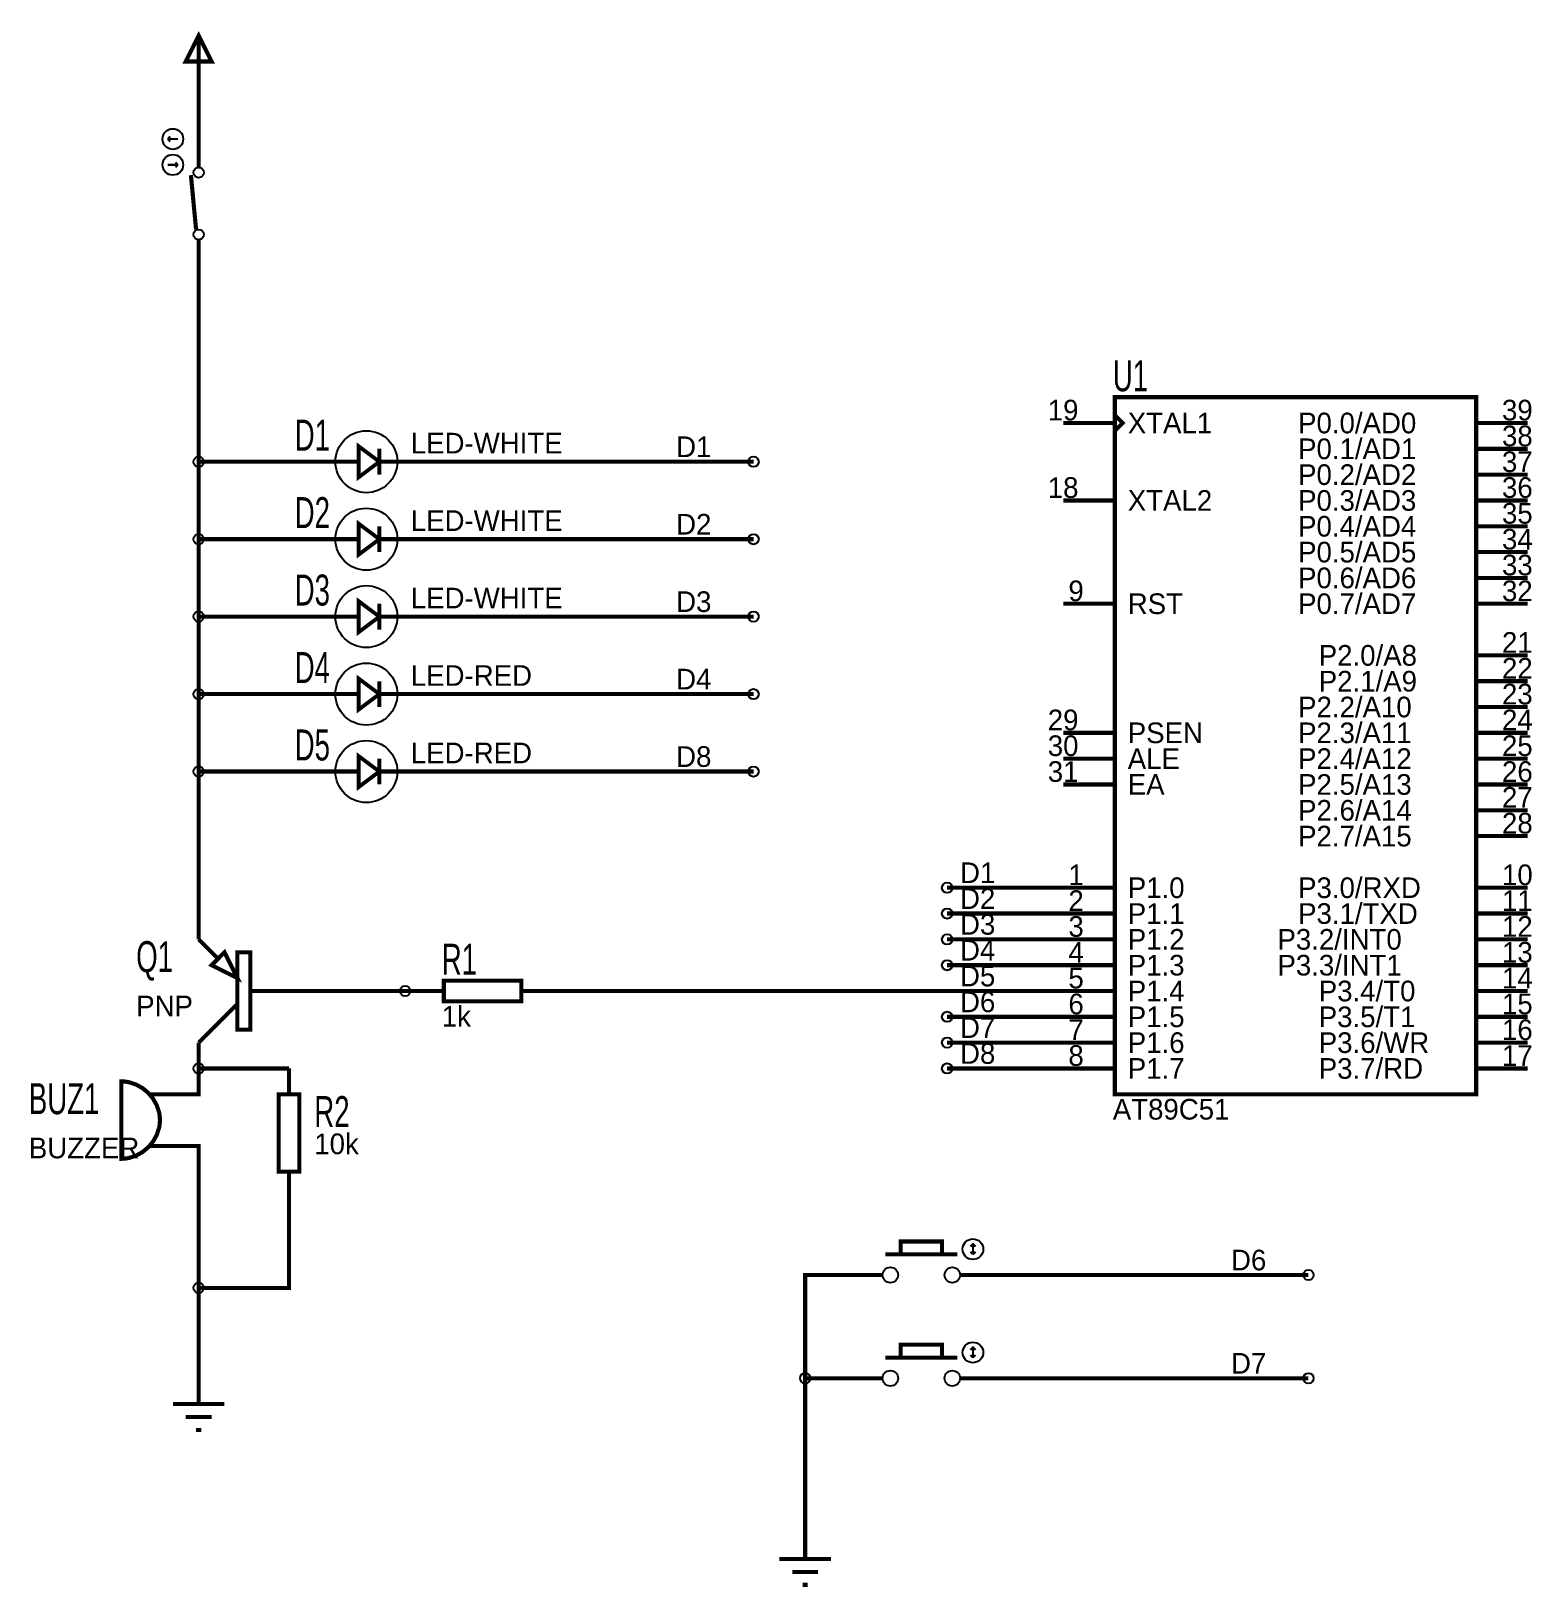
# Model space of a CAD drawing. Header units: inches. Extents: x -2.75 to 3.07, y -3.06 to 2.97.
import ezdxf

# ---------------------------------------------------------------- set-up
doc = ezdxf.new("R2010")
doc.units = ezdxf.units.IN
doc.layers.get('0').update_dxf_attribs({"linetype": 'CONTINUOUS'})

msp = doc.modelspace()

# ---------------------------------------------------------------- linework, layer by layer
for points, const_width in [([(-2.15, 2.85), (-2.1, 2.95), (-2.05, 2.85), (-2.15, 2.85)], 0.016), ([(-2.1, 2.75), (-2.1, 2.95)], 0.016), ([(-2.1, 2.75), (-2.1, 2.55)], 0.016), ([(-2.22, 2.55), (-2.21, 2.56)], 0.008), ([(-2.22, 2.55), (-2.21, 2.54)], 0.008), ([(-2.22, 2.55), (-2.18, 2.55)], 0.008), ([(-2.1, 2.55), (-2.1, 2.45)], 0.016), ([(-2.18, 2.45), (-2.22, 2.45)], 0.008), ([(-2.18, 2.45), (-2.19, 2.46)], 0.008), ([(-2.18, 2.45), (-2.19, 2.44)], 0.008), ([(-2.11, 2.2), (-2.13, 2.41)], 0.016), ([(-2.1, 2.44), (-2.1, 2.45)], 0.016), ([(-2.1, 2.15), (-2.1, 2.16)], 0.016), ([(-2.1, 2.05), (-2.1, 2.15)], 0.016), ([(-2.1, 2.05), (-2.1, 1.3)], 0.016), ([(1.45, -1.15), (2.85, -1.15), (2.85, 1.55), (1.45, 1.55), (1.45, -1.15)], 0.016), ([(1.25, 1.45), (1.45, 1.45)], 0.016), ([(1.45, 1.48), (1.48, 1.45), (1.45, 1.42), (1.45, 1.48)], 0.016), ([(3.05, 1.45), (2.85, 1.45)], 0.016), ([(-1.4, 1.3), (-1.48, 1.24), (-1.48, 1.36), (-1.4, 1.3)], 0.015), ([(-1.4, 1.35), (-1.4, 1.25)], 0.015), ([(3.05, 1.35), (2.85, 1.35)], 0.016), ([(-2.1, 1), (-2.1, 1.3)], 0.016), ([(-1.65, 1.3), (-2.1, 1.3)], 0.016), ([(-1.65, 1.3), (-1.55, 1.3)], 0.016), ([(-1.55, 1.3), (-1.48, 1.3)], 0.016), ([(-1.4, 1.3), (-1.35, 1.3)], 0.016), ([(-1.25, 1.3), (-1.35, 1.3)], 0.016), ([(-1.25, 1.3), (0.05, 1.3)], 0.016), ([(3.05, 1.25), (2.85, 1.25)], 0.016), ([(1.25, 1.15), (1.45, 1.15)], 0.016), ([(3.05, 1.15), (2.85, 1.15)], 0.016), ([(-1.4, 1), (-1.48, 0.94), (-1.48, 1.06), (-1.4, 1)], 0.015), ([(-1.4, 1.05), (-1.4, 0.95)], 0.015), ([(3.05, 1.05), (2.85, 1.05)], 0.016), ([(-1.65, 1), (-2.1, 1)], 0.016), ([(-2.1, 1), (-2.1, 0.7)], 0.016), ([(-1.65, 1), (-1.55, 1)], 0.016), ([(-1.55, 1), (-1.48, 1)], 0.016), ([(-1.4, 1), (-1.35, 1)], 0.016), ([(-1.25, 1), (-1.35, 1)], 0.016), ([(-1.25, 1), (0.05, 1)], 0.016), ([(3.05, 0.95), (2.85, 0.95)], 0.016), ([(3.05, 0.85), (2.85, 0.85)], 0.016), ([(-1.4, 0.7), (-1.48, 0.64), (-1.48, 0.76), (-1.4, 0.7)], 0.015), ([(-1.4, 0.75), (-1.4, 0.65)], 0.015), ([(1.25, 0.75), (1.45, 0.75)], 0.016), ([(3.05, 0.75), (2.85, 0.75)], 0.016), ([(-1.65, 0.7), (-2.1, 0.7)], 0.016), ([(-2.1, 0.7), (-2.1, 0.4)], 0.016), ([(-1.65, 0.7), (-1.55, 0.7)], 0.016), ([(-1.55, 0.7), (-1.48, 0.7)], 0.016), ([(-1.4, 0.7), (-1.35, 0.7)], 0.016), ([(-1.25, 0.7), (-1.35, 0.7)], 0.016), ([(-1.25, 0.7), (0.05, 0.7)], 0.016), ([(3.05, 0.55), (2.85, 0.55)], 0.016), ([(-1.4, 0.4), (-1.48, 0.34), (-1.48, 0.46), (-1.4, 0.4)], 0.015), ([(-1.4, 0.45), (-1.4, 0.35)], 0.015), ([(3.05, 0.45), (2.85, 0.45)], 0.016), ([(-1.65, 0.4), (-2.1, 0.4)], 0.016), ([(-2.1, 0.4), (-2.1, 0.1), (-2.1, -0.45)], 0.016), ([(-1.65, 0.4), (-1.55, 0.4)], 0.016), ([(-1.55, 0.4), (-1.48, 0.4)], 0.016), ([(-1.4, 0.4), (-1.35, 0.4)], 0.016), ([(-1.25, 0.4), (-1.35, 0.4)], 0.016), ([(-1.25, 0.4), (0.05, 0.4)], 0.016), ([(3.05, 0.35), (2.85, 0.35)], 0.016), ([(1.25, 0.25), (1.45, 0.25)], 0.016), ([(3.05, 0.25), (2.85, 0.25)], 0.016), ([(-1.4, 0.1), (-1.48, 0.04), (-1.48, 0.16), (-1.4, 0.1)], 0.015), ([(-1.4, 0.15), (-1.4, 0.05)], 0.015), ([(1.25, 0.15), (1.45, 0.15)], 0.016), ([(3.05, 0.15), (2.85, 0.15)], 0.016), ([(-1.65, 0.1), (-2.1, 0.1)], 0.016), ([(-1.65, 0.1), (-1.55, 0.1)], 0.016), ([(-1.55, 0.1), (-1.48, 0.1)], 0.016), ([(-1.4, 0.1), (-1.35, 0.1)], 0.016), ([(-1.25, 0.1), (-1.35, 0.1)], 0.016), ([(-1.25, 0.1), (0.05, 0.1)], 0.016), ([(1.25, 0.05), (1.45, 0.05)], 0.016), ([(3.05, 0.05), (2.85, 0.05)], 0.016), ([(3.05, -0.05), (2.85, -0.05)], 0.016), ([(3.05, -0.15), (2.85, -0.15)], 0.016), ([(1.25, -0.35), (0.8, -0.35)], 0.016), ([(1.25, -0.35), (1.45, -0.35)], 0.016), ([(3.05, -0.35), (2.85, -0.35)], 0.016), ([(-2.1, -0.45), (-2.1, -0.55)], 0.016), ([(1.25, -0.45), (0.8, -0.45)], 0.016), ([(1.25, -0.45), (1.45, -0.45)], 0.016), ([(3.05, -0.45), (2.85, -0.45)], 0.016), ([(-2.1, -0.55), (-2.03, -0.62)], 0.016), ([(1.25, -0.55), (0.8, -0.55)], 0.016), ([(1.25, -0.55), (1.45, -0.55)], 0.016), ([(3.05, -0.55), (2.85, -0.55)], 0.016), ([(-1.95, -0.7), (-2, -0.6), (-2.05, -0.65), (-1.95, -0.7)], 0.016), ([(-1.95, -0.9), (-1.9, -0.9), (-1.9, -0.6), (-1.95, -0.6), (-1.95, -0.9)], 0.016), ([(1.25, -0.65), (0.8, -0.65)], 0.016), ([(1.25, -0.65), (1.45, -0.65)], 0.016), ([(3.05, -0.65), (2.85, -0.65)], 0.016), ([(-1.15, -0.79), (-0.85, -0.79), (-0.85, -0.71), (-1.15, -0.71), (-1.15, -0.79)], 0.016), ([(-1.9, -0.75), (-1.8, -0.75)], 0.016), ([(-1.7, -0.75), (-1.8, -0.75)], 0.016), ([(-1.25, -0.75), (-1.3, -0.75), (-1.7, -0.75)], 0.016), ([(-1.25, -0.75), (-1.15, -0.75)], 0.016), ([(-0.75, -0.75), (-0.85, -0.75)], 0.016), ([(1.25, -0.75), (-0.75, -0.75)], 0.016), ([(1.25, -0.75), (1.45, -0.75)], 0.016), ([(3.05, -0.75), (2.85, -0.75)], 0.016), ([(-1.95, -0.8), (-2.1, -0.95)], 0.016), ([(1.25, -0.85), (0.8, -0.85)], 0.016), ([(1.25, -0.85), (1.45, -0.85)], 0.016), ([(3.05, -0.85), (2.85, -0.85)], 0.016), ([(-2.1, -1.05), (-2.1, -0.95)], 0.016), ([(1.25, -0.95), (0.8, -0.95)], 0.016), ([(1.25, -0.95), (1.45, -0.95)], 0.016), ([(3.05, -0.95), (2.85, -0.95)], 0.016), ([(-2.15, -1.15), (-2.1, -1.15), (-2.1, -1.05)], 0.016), ([(-2.1, -1.05), (-2.1, -1.05)], 0.016), ([(-1.75, -1.05), (-2.1, -1.05)], 0.016), ([(-1.75, -1.05), (-1.75, -1.15)], 0.016), ([(1.25, -1.05), (0.8, -1.05)], 0.016), ([(1.25, -1.05), (1.45, -1.05)], 0.016), ([(3.05, -1.05), (2.85, -1.05)], 0.016), ([(-2.4, -1.4), (-2.385132, -1.399194), (-2.370586, -1.396836), (-2.342813, -1.387813), (-2.317383, -1.373633), (-2.295, -1.355), (-2.276367, -1.332617), (-2.262187, -1.307187), (-2.253164, -1.279414), (-2.250806, -1.264868), (-2.25, -1.25), (-2.250806, -1.235132), (-2.253164, -1.220586), (-2.262187, -1.192813), (-2.276367, -1.167383), (-2.295, -1.145), (-2.317383, -1.126367), (-2.342813, -1.112187), (-2.370586, -1.103164), (-2.385132, -1.100806), (-2.4, -1.1), (-2.4, -1.4)], 0.016), ([(-2.25, -1.15), (-2.29, -1.15)], 0.016), ([(-2.15, -1.15), (-2.25, -1.15)], 0.016), ([(-1.79, -1.45), (-1.71, -1.45), (-1.71, -1.15), (-1.79, -1.15), (-1.79, -1.45)], 0.016), ([(-2.25, -1.35), (-2.29, -1.35)], 0.016), ([(-2.15, -1.35), (-2.25, -1.35)], 0.016), ([(-2.1, -2.25), (-2.1, -1.9), (-2.1, -1.35), (-2.15, -1.35)], 0.016), ([(-1.75, -1.55), (-1.75, -1.45)], 0.016), ([(-1.75, -1.55), (-1.75, -1.9), (-2.1, -1.9)], 0.016), ([(0.62, -1.77), (0.78, -1.77), (0.78, -1.72), (0.62, -1.72), (0.62, -1.77)], 0.016), ([(0.89, -1.74), (0.9, -1.73), (0.91, -1.74)], 0.008), ([(0.9, -1.77), (0.9, -1.73)], 0.008), ([(0.56, -1.77), (0.84, -1.77)], 0.016), ([(0.9, -1.77), (0.89, -1.76)], 0.008), ([(0.9, -1.77), (0.91, -1.76)], 0.008), ([(0.45, -1.85), (0.25, -1.85), (0.25, -2.25)], 0.016), ([(0.45, -1.85), (0.55, -1.85)], 0.016), ([(0.95, -1.85), (0.85, -1.85)], 0.016), ([(0.95, -1.85), (2.2, -1.85)], 0.016), ([(0.56, -2.17), (0.84, -2.17)], 0.016), ([(0.62, -2.17), (0.78, -2.17), (0.78, -2.12), (0.62, -2.12), (0.62, -2.17)], 0.016), ([(0.89, -2.14), (0.9, -2.13), (0.91, -2.14)], 0.008), ([(0.9, -2.17), (0.89, -2.16)], 0.008), ([(0.9, -2.17), (0.9, -2.13)], 0.008), ([(0.9, -2.17), (0.91, -2.16)], 0.008), ([(-2.1, -2.25), (-2.1, -2.35)], 0.016), ([(0.25, -2.85), (0.25, -2.25)], 0.016), ([(0.45, -2.25), (0.25, -2.25)], 0.016), ([(0.45, -2.25), (0.55, -2.25)], 0.016), ([(0.95, -2.25), (0.85, -2.25)], 0.016), ([(0.95, -2.25), (2.2, -2.25)], 0.016), ([(-2.2, -2.35), (-2, -2.35)], 0.016), ([(-2.15, -2.4), (-2.05, -2.4)], 0.016), ([(-2.11, -2.45), (-2.09, -2.45)], 0.016), ([(0.25, -2.85), (0.25, -2.95)], 0.016), ([(0.15, -2.95), (0.35, -2.95)], 0.016), ([(0.2, -3), (0.3, -3)], 0.016), ([(0.24, -3.05), (0.26, -3.05)], 0.016)]:
    msp.add_lwpolyline(points, dxfattribs=dict(const_width=const_width))
for centre, radius in [((-2.2, 2.55), 0.04), ((-2.2, 2.45), 0.04), ((-2.1, 2.42), 0.02), ((-2.1, 2.18), 0.02), ((-1.45, 1.3), 0.12), ((-2.1, 1.3), 0.02), ((0.05, 1.3), 0.02), ((-1.45, 1), 0.12), ((-2.1, 1), 0.02), ((0.05, 1), 0.02), ((-1.45, 0.7), 0.12), ((-2.1, 0.7), 0.02), ((0.05, 0.7), 0.02), ((-1.45, 0.4), 0.12), ((-2.1, 0.4), 0.02), ((0.05, 0.4), 0.02), ((-1.45, 0.1), 0.12), ((-2.1, 0.1), 0.02), ((0.05, 0.1), 0.02), ((0.8, -0.35), 0.02), ((0.8, -0.45), 0.02), ((0.8, -0.55), 0.02), ((0.8, -0.65), 0.02), ((-1.3, -0.75), 0.02), ((0.8, -0.85), 0.02), ((0.8, -0.95), 0.02), ((-2.1, -1.05), 0.02), ((0.8, -1.05), 0.02), ((0.9, -1.75), 0.04), ((0.58, -1.85), 0.03), ((0.82, -1.85), 0.03), ((2.2, -1.85), 0.02), ((-2.1, -1.9), 0.02), ((0.9, -2.15), 0.04), ((0.58, -2.25), 0.03), ((0.82, -2.25), 0.03), ((0.25, -2.25), 0.02), ((2.2, -2.25), 0.02)]:
    msp.add_circle(centre, radius)

# ---------------------------------------------------------------- texts
at = {"width": 0.666667}
for s, p in [('U1', (1.442, 1.573)), ('D1', (-1.728, 1.343)), ('D2', (-1.728, 1.043)), ('D3', (-1.728, 0.743)), ('D4', (-1.728, 0.443)), ('D5', (-1.728, 0.143)), ('Q1', (-2.341996, -0.677)), ('R1', (-1.158, -0.687)), ('BUZ1', (-2.758, -1.227)), ('R2', (-1.652, -1.277))]:
    msp.add_text(s, height=0.12, dxfattribs=at).set_placement(p)
for s, p in [('19', (1.19, 1.46)), ('39', (2.95, 1.46)), ('XTAL1', (1.5, 1.41)), ('P0.0/AD0', (2.16, 1.41)), ('LED-WHITE', (-1.278, 1.332)), ('D1', (-0.25, 1.318)), ('P0.1/AD1', (2.16, 1.31)), ('38', (2.95, 1.36)), ('37', (2.95, 1.26)), ('P0.2/AD2', (2.16, 1.21)), ('18', (1.19, 1.16)), ('36', (2.95, 1.16)), ('XTAL2', (1.5, 1.11)), ('P0.3/AD3', (2.16, 1.11)), ('LED-WHITE', (-1.278, 1.032)), ('D2', (-0.25, 1.018)), ('P0.4/AD4', (2.16, 1.01)), ('35', (2.95, 1.06)), ('34', (2.95, 0.96)), ('P0.5/AD5', (2.16, 0.91)), ('33', (2.95, 0.86)), ('P0.6/AD6', (2.16, 0.81)), ('LED-WHITE', (-1.278, 0.732)), ('D3', (-0.25, 0.718)), ('9', (1.27, 0.76)), ('RST', (1.5, 0.71)), ('P0.7/AD7', (2.16, 0.71)), ('32', (2.95, 0.76)), ('21', (2.95, 0.56)), ('P2.0/A8', (2.24, 0.51)), ('LED-RED', (-1.278, 0.432)), ('D4', (-0.25, 0.418)), ('P2.1/A9', (2.24, 0.41)), ('22', (2.95, 0.46)), ('23', (2.95, 0.36)), ('P2.2/A10', (2.16, 0.31)), ('29', (1.19, 0.26)), ('24', (2.95, 0.26)), ('30', (1.19, 0.16)), ('PSEN', (1.5, 0.21)), ('P2.3/A11', (2.16, 0.21)), ('25', (2.95, 0.16)), ('LED-RED', (-1.278, 0.132)), ('D8', (-0.25, 0.118)), ('ALE', (1.5, 0.11)), ('P2.4/A12', (2.16, 0.11)), ('31', (1.19, 0.06)), ('26', (2.95, 0.06)), ('EA', (1.5, 0.01)), ('P2.5/A13', (2.16, 0.01)), ('27', (2.95, -0.04)), ('P2.6/A14', (2.16, -0.09)), ('28', (2.95, -0.14)), ('P2.7/A15', (2.16, -0.19)), ('D1', (0.85, -0.332)), ('1', (1.27, -0.34)), ('10', (2.95, -0.34)), ('D2', (0.85, -0.432)), ('2', (1.27, -0.44)), ('P1.0', (1.5, -0.39)), ('P3.0/RXD', (2.16, -0.39)), ('11', (2.95, -0.44)), ('P1.1', (1.5, -0.49)), ('P3.1/TXD', (2.16, -0.49)), ('D3', (0.85, -0.532)), ('3', (1.27, -0.54)), ('12', (2.95, -0.54)), ('P1.2', (1.5, -0.59)), ('P3.2/INT0', (2.08, -0.59)), ('D4', (0.85, -0.632)), ('4', (1.27, -0.64)), ('13', (2.95, -0.64)), ('D5', (0.85, -0.732)), ('5', (1.27, -0.74)), ('P1.3', (1.5, -0.69)), ('P3.3/INT1', (2.08, -0.69)), ('14', (2.95, -0.74)), ('P1.4', (1.5, -0.79)), ('P3.4/T0', (2.24, -0.79)), ('PNP', (-2.341996, -0.848)), ('D6', (0.85, -0.832)), ('6', (1.27, -0.84)), ('15', (2.95, -0.84)), ('1k', (-1.158, -0.888)), ('P1.5', (1.5, -0.89)), ('P3.5/T1', (2.24, -0.89)), ('D7', (0.85, -0.932)), ('7', (1.27, -0.94)), ('16', (2.95, -0.94)), ('D8', (0.85, -1.032)), ('8', (1.27, -1.04)), ('P1.6', (1.5, -0.99)), ('P3.6/WR', (2.24, -0.99)), ('17', (2.95, -1.04)), ('P1.7', (1.5, -1.09)), ('P3.7/RD', (2.24, -1.09)), ('AT89C51', (1.442, -1.248)), ('BUZZER', (-2.758, -1.398)), ('10k', (-1.652, -1.382)), ('D6', (1.9, -1.832)), ('D7', (1.9, -2.232))]:
    msp.add_text(s, height=0.08).set_placement(p)

doc.saveas('drawing.dxf')
